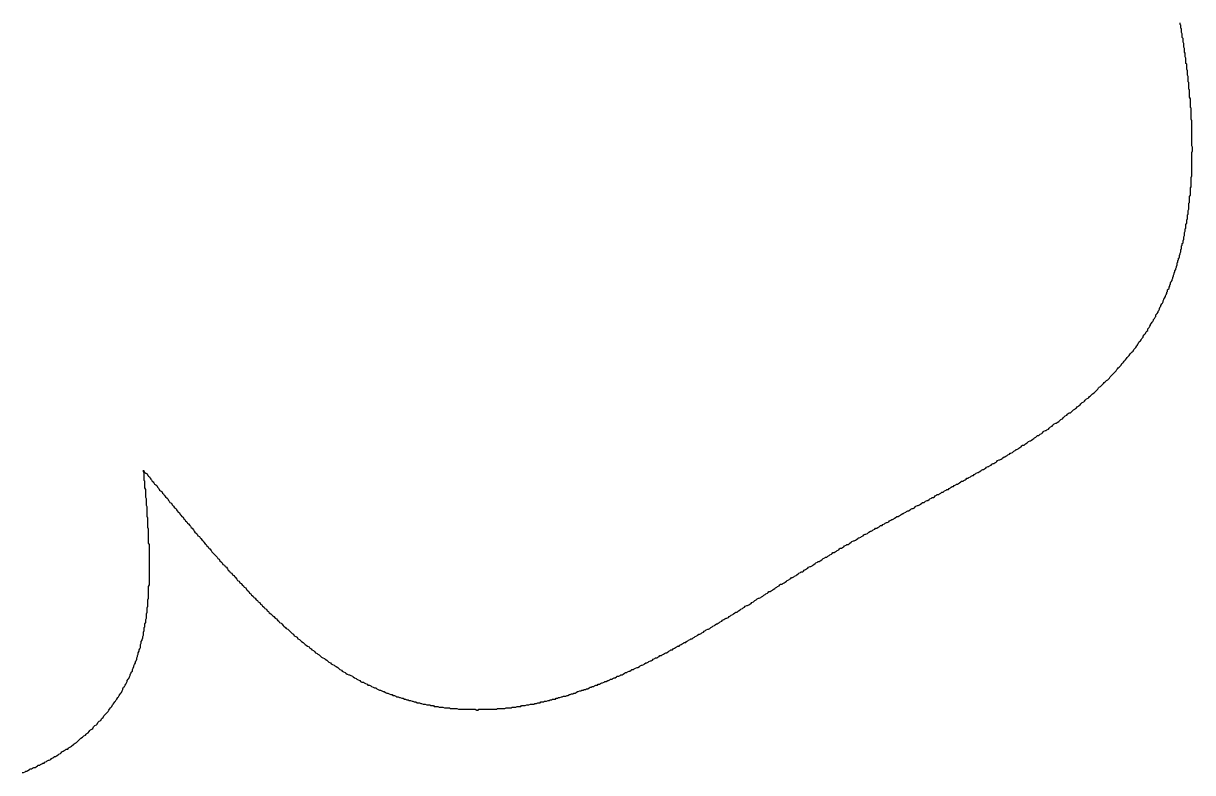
# Model space of a CAD drawing. Header units: millimetres. Extents: x 111 to 2999, y 81 to 1941.
# Drawn here: x 1047.89 to 1063.78, y 396.26 to 406.45 of the extents above; entities that cross this region are included whole.
import ezdxf

# ---------------------------------------------------------------- set-up
doc = ezdxf.new("R2010")
doc.units = ezdxf.units.MM

msp = doc.modelspace()

# ---------------------------------------------------------------- linework, layer by layer
msp.add_polyline3d([(1047.87, 396.263, 0), (1047.89, 396.263, 0), (1047.91, 396.273, 0), (1047.92, 396.283, 0), (1047.94, 396.283, 0), (1047.95, 396.293, 0), (1047.97, 396.303, 0), (1047.98, 396.313, 0), (1048, 396.313, 0), (1048.01, 396.323, 0), (1048.03, 396.333, 0), (1048.05, 396.333, 0), (1048.06, 396.343, 0), (1048.08, 396.353, 0), (1048.09, 396.363, 0), (1048.11, 396.363, 0), (1048.12, 396.373, 0), (1048.14, 396.383, 0), (1048.15, 396.393, 0), (1048.17, 396.393, 0), (1048.18, 396.403, 0), (1048.2, 396.413, 0), (1048.21, 396.423, 0), (1048.23, 396.433, 0), (1048.24, 396.433, 0), (1048.26, 396.443, 0), (1048.27, 396.453, 0), (1048.29, 396.463, 0), (1048.3, 396.473, 0), (1048.31, 396.483, 0), (1048.33, 396.483, 0), (1048.34, 396.493, 0), (1048.36, 396.503, 0), (1048.37, 396.513, 0), (1048.39, 396.523, 0), (1048.4, 396.533, 0), (1048.41, 396.543, 0), (1048.43, 396.553, 0), (1048.44, 396.563, 0), (1048.46, 396.573, 0), (1048.47, 396.583, 0), (1048.49, 396.583, 0), (1048.5, 396.593, 0), (1048.51, 396.603, 0), (1048.53, 396.613, 0), (1048.54, 396.623, 0), (1048.55, 396.633, 0), (1048.57, 396.643, 0), (1048.58, 396.653, 0), (1048.59, 396.663, 0), (1048.61, 396.673, 0), (1048.62, 396.683, 0), (1048.64, 396.703, 0), (1048.65, 396.713, 0), (1048.66, 396.723, 0), (1048.67, 396.733, 0), (1048.69, 396.743, 0), (1048.7, 396.753, 0), (1048.71, 396.763, 0), (1048.73, 396.773, 0), (1048.74, 396.783, 0), (1048.75, 396.793, 0), (1048.77, 396.803, 0), (1048.78, 396.823, 0), (1048.79, 396.833, 0), (1048.8, 396.843, 0), (1048.82, 396.853, 0), (1048.83, 396.863, 0), (1048.84, 396.883, 0), (1048.85, 396.893, 0), (1048.86, 396.903, 0), (1048.88, 396.913, 0), (1048.89, 396.923, 0), (1048.9, 396.943, 0), (1048.91, 396.953, 0), (1048.92, 396.963, 0), (1048.94, 396.973, 0), (1048.95, 396.993, 0), (1048.96, 397.003, 0), (1048.97, 397.013, 0), (1048.98, 397.033, 0), (1048.99, 397.043, 0), (1049, 397.053, 0), (1049.02, 397.073, 0), (1049.03, 397.083, 0), (1049.04, 397.093, 0), (1049.05, 397.113, 0), (1049.06, 397.123, 0), (1049.07, 397.143, 0), (1049.08, 397.153, 0), (1049.09, 397.163, 0), (1049.1, 397.183, 0), (1049.11, 397.193, 0), (1049.12, 397.213, 0), (1049.13, 397.223, 0), (1049.14, 397.233, 0), (1049.15, 397.253, 0), (1049.16, 397.263, 0), (1049.17, 397.283, 0), (1049.18, 397.293, 0), (1049.19, 397.313, 0), (1049.2, 397.323, 0), (1049.21, 397.343, 0), (1049.22, 397.353, 0), (1049.23, 397.373, 0), (1049.24, 397.393, 0), (1049.24, 397.403, 0), (1049.25, 397.423, 0), (1049.26, 397.433, 0), (1049.27, 397.453, 0), (1049.28, 397.463, 0), (1049.29, 397.483, 0), (1049.3, 397.503, 0), (1049.3, 397.513, 0), (1049.31, 397.533, 0), (1049.32, 397.543, 0), (1049.33, 397.563, 0), (1049.34, 397.583, 0), (1049.34, 397.593, 0), (1049.35, 397.613, 0), (1049.36, 397.633, 0), (1049.37, 397.643, 0), (1049.37, 397.663, 0), (1049.38, 397.683, 0), (1049.39, 397.703, 0), (1049.39, 397.713, 0), (1049.4, 397.733, 0), (1049.41, 397.753, 0), (1049.41, 397.773, 0), (1049.42, 397.783, 0), (1049.43, 397.803, 0), (1049.43, 397.823, 0), (1049.44, 397.843, 0), (1049.44, 397.853, 0), (1049.45, 397.873, 0), (1049.45, 397.893, 0), (1049.46, 397.913, 0), (1049.46, 397.933, 0), (1049.47, 397.943, 0), (1049.48, 397.963, 0), (1049.48, 397.983, 0), (1049.48, 398.003, 0), (1049.49, 398.023, 0), (1049.49, 398.043, 0), (1049.5, 398.063, 0), (1049.5, 398.073, 0), (1049.51, 398.093, 0), (1049.51, 398.113, 0), (1049.52, 398.133, 0), (1049.52, 398.153, 0), (1049.52, 398.173, 0), (1049.53, 398.193, 0), (1049.53, 398.213, 0), (1049.53, 398.233, 0), (1049.54, 398.243, 0), (1049.54, 398.263, 0), (1049.54, 398.283, 0), (1049.55, 398.303, 0), (1049.55, 398.323, 0), (1049.55, 398.343, 0), (1049.56, 398.363, 0), (1049.56, 398.383, 0), (1049.56, 398.403, 0), (1049.56, 398.423, 0), (1049.57, 398.443, 0), (1049.57, 398.463, 0), (1049.57, 398.483, 0), (1049.57, 398.503, 0), (1049.58, 398.523, 0), (1049.58, 398.533, 0), (1049.58, 398.553, 0), (1049.58, 398.573, 0), (1049.58, 398.593, 0), (1049.58, 398.613, 0), (1049.59, 398.633, 0), (1049.59, 398.653, 0), (1049.59, 398.673, 0), (1049.59, 398.693, 0), (1049.59, 398.713, 0), (1049.59, 398.733, 0), (1049.59, 398.753, 0), (1049.59, 398.773, 0), (1049.59, 398.793, 0), (1049.6, 398.813, 0), (1049.6, 398.833, 0), (1049.6, 398.853, 0), (1049.6, 398.873, 0), (1049.6, 398.893, 0), (1049.6, 398.913, 0), (1049.6, 398.933, 0), (1049.6, 398.953, 0), (1049.6, 398.973, 0), (1049.6, 398.993, 0), (1049.6, 399.013, 0), (1049.6, 399.023, 0), (1049.6, 399.043, 0), (1049.6, 399.063, 0), (1049.6, 399.083, 0), (1049.6, 399.103, 0), (1049.6, 399.123, 0), (1049.6, 399.143, 0), (1049.6, 399.163, 0), (1049.6, 399.183, 0), (1049.6, 399.203, 0), (1049.6, 399.223, 0), (1049.6, 399.243, 0), (1049.6, 399.263, 0), (1049.6, 399.283, 0), (1049.6, 399.303, 0), (1049.6, 399.323, 0), (1049.6, 399.343, 0), (1049.6, 399.363, 0), (1049.59, 399.383, 0), (1049.59, 399.403, 0), (1049.59, 399.423, 0), (1049.59, 399.443, 0), (1049.59, 399.463, 0), (1049.59, 399.473, 0), (1049.59, 399.493, 0), (1049.59, 399.513, 0), (1049.59, 399.533, 0), (1049.59, 399.553, 0), (1049.59, 399.573, 0), (1049.58, 399.593, 0), (1049.58, 399.613, 0), (1049.58, 399.633, 0), (1049.58, 399.653, 0), (1049.58, 399.673, 0), (1049.58, 399.693, 0), (1049.58, 399.703, 0), (1049.58, 399.723, 0), (1049.57, 399.743, 0), (1049.57, 399.763, 0), (1049.57, 399.783, 0), (1049.57, 399.803, 0), (1049.57, 399.823, 0), (1049.57, 399.843, 0), (1049.57, 399.863, 0), (1049.57, 399.873, 0), (1049.56, 399.893, 0), (1049.56, 399.913, 0), (1049.56, 399.933, 0), (1049.56, 399.953, 0), (1049.56, 399.973, 0), (1049.56, 399.983, 0), (1049.55, 400.003, 0), (1049.55, 400.023, 0), (1049.55, 400.043, 0), (1049.55, 400.063, 0), (1049.55, 400.073, 0), (1049.55, 400.093, 0), (1049.55, 400.113, 0), (1049.54, 400.133, 0), (1049.54, 400.153, 0), (1049.54, 400.163, 0), (1049.54, 400.183, 0), (1049.54, 400.203, 0), (1049.54, 400.223, 0), (1049.53, 400.233, 0), (1049.53, 400.253, 0), (1049.53, 400.273, 0), (1049.53, 400.283, 0), (1049.53, 400.303, 0), (1049.53, 400.323, 0), (1049.53, 400.333, 0), (1049.52, 400.353, 0), (1049.52, 400.373, 0), (1049.53, 400.353, 0), (1049.54, 400.343, 0), (1049.55, 400.333, 0), (1049.57, 400.323, 0), (1049.58, 400.303, 0), (1049.59, 400.293, 0), (1049.6, 400.283, 0), (1049.61, 400.263, 0), (1049.62, 400.253, 0), (1049.63, 400.243, 0), (1049.64, 400.223, 0), (1049.65, 400.213, 0), (1049.66, 400.203, 0), (1049.67, 400.183, 0), (1049.69, 400.173, 0), (1049.7, 400.163, 0), (1049.71, 400.143, 0), (1049.72, 400.133, 0), (1049.73, 400.123, 0), (1049.74, 400.103, 0), (1049.75, 400.093, 0), (1049.77, 400.083, 0), (1049.78, 400.063, 0), (1049.79, 400.053, 0), (1049.8, 400.033, 0), (1049.81, 400.023, 0), (1049.82, 400.013, 0), (1049.84, 399.993, 0), (1049.85, 399.983, 0), (1049.86, 399.963, 0), (1049.87, 399.953, 0), (1049.88, 399.933, 0), (1049.9, 399.923, 0), (1049.91, 399.903, 0), (1049.92, 399.893, 0), (1049.93, 399.883, 0), (1049.94, 399.863, 0), (1049.96, 399.853, 0), (1049.97, 399.833, 0), (1049.98, 399.823, 0), (1049.99, 399.803, 0), (1050.01, 399.793, 0), (1050.02, 399.773, 0), (1050.03, 399.763, 0), (1050.04, 399.743, 0), (1050.06, 399.733, 0), (1050.07, 399.713, 0), (1050.08, 399.703, 0), (1050.09, 399.683, 0), (1050.11, 399.673, 0), (1050.12, 399.653, 0), (1050.13, 399.643, 0), (1050.15, 399.623, 0), (1050.16, 399.613, 0), (1050.17, 399.593, 0), (1050.18, 399.583, 0), (1050.2, 399.563, 0), (1050.21, 399.543, 0), (1050.22, 399.533, 0), (1050.24, 399.513, 0), (1050.25, 399.503, 0), (1050.26, 399.483, 0), (1050.28, 399.473, 0), (1050.29, 399.453, 0), (1050.3, 399.443, 0), (1050.32, 399.423, 0), (1050.33, 399.413, 0), (1050.34, 399.393, 0), (1050.36, 399.373, 0), (1050.37, 399.363, 0), (1050.38, 399.343, 0), (1050.4, 399.333, 0), (1050.41, 399.313, 0), (1050.42, 399.303, 0), (1050.44, 399.283, 0), (1050.45, 399.263, 0), (1050.46, 399.253, 0), (1050.48, 399.233, 0), (1050.49, 399.223, 0), (1050.51, 399.203, 0), (1050.52, 399.193, 0), (1050.53, 399.173, 0), (1050.55, 399.163, 0), (1050.56, 399.143, 0), (1050.58, 399.123, 0), (1050.59, 399.113, 0), (1050.6, 399.093, 0), (1050.62, 399.083, 0), (1050.63, 399.063, 0), (1050.65, 399.053, 0), (1050.66, 399.033, 0), (1050.67, 399.013, 0), (1050.69, 399.003, 0), (1050.7, 398.983, 0), (1050.72, 398.973, 0), (1050.73, 398.953, 0), (1050.75, 398.943, 0), (1050.76, 398.923, 0), (1050.77, 398.913, 0), (1050.79, 398.893, 0), (1050.8, 398.873, 0), (1050.82, 398.863, 0), (1050.83, 398.843, 0), (1050.85, 398.833, 0), (1050.86, 398.813, 0), (1050.88, 398.803, 0), (1050.89, 398.783, 0), (1050.91, 398.773, 0), (1050.92, 398.753, 0), (1050.93, 398.743, 0), (1050.95, 398.723, 0), (1050.96, 398.703, 0), (1050.98, 398.693, 0), (1050.99, 398.673, 0), (1051.01, 398.663, 0), (1051.02, 398.643, 0), (1051.04, 398.633, 0), (1051.05, 398.613, 0), (1051.07, 398.603, 0), (1051.08, 398.583, 0), (1051.1, 398.573, 0), (1051.11, 398.553, 0), (1051.13, 398.543, 0), (1051.14, 398.523, 0), (1051.16, 398.513, 0), (1051.17, 398.493, 0), (1051.19, 398.483, 0), (1051.2, 398.463, 0), (1051.22, 398.453, 0), (1051.23, 398.433, 0), (1051.25, 398.423, 0), (1051.26, 398.413, 0), (1051.28, 398.393, 0), (1051.29, 398.383, 0), (1051.31, 398.363, 0), (1051.33, 398.353, 0), (1051.34, 398.333, 0), (1051.36, 398.323, 0), (1051.37, 398.303, 0), (1051.39, 398.293, 0), (1051.4, 398.283, 0), (1051.42, 398.263, 0), (1051.43, 398.253, 0), (1051.45, 398.233, 0), (1051.46, 398.223, 0), (1051.48, 398.213, 0), (1051.5, 398.193, 0), (1051.51, 398.183, 0), (1051.53, 398.163, 0), (1051.54, 398.153, 0), (1051.56, 398.143, 0), (1051.57, 398.123, 0), (1051.59, 398.113, 0), (1051.61, 398.103, 0), (1051.62, 398.083, 0), (1051.64, 398.073, 0), (1051.65, 398.063, 0), (1051.67, 398.043, 0), (1051.69, 398.033, 0), (1051.7, 398.023, 0), (1051.72, 398.003, 0), (1051.73, 397.993, 0), (1051.75, 397.983, 0), (1051.77, 397.973, 0), (1051.78, 397.953, 0), (1051.8, 397.943, 0), (1051.81, 397.933, 0), (1051.83, 397.923, 0), (1051.85, 397.903, 0), (1051.86, 397.893, 0), (1051.88, 397.883, 0), (1051.89, 397.873, 0), (1051.91, 397.863, 0), (1051.93, 397.843, 0), (1051.94, 397.833, 0), (1051.96, 397.823, 0), (1051.98, 397.813, 0), (1051.99, 397.803, 0), (1052.01, 397.793, 0), (1052.03, 397.773, 0), (1052.04, 397.763, 0), (1052.06, 397.753, 0), (1052.07, 397.743, 0), (1052.09, 397.733, 0), (1052.11, 397.723, 0), (1052.12, 397.713, 0), (1052.14, 397.703, 0), (1052.16, 397.693, 0), (1052.17, 397.683, 0), (1052.19, 397.663, 0), (1052.21, 397.653, 0), (1052.22, 397.643, 0), (1052.24, 397.633, 0), (1052.26, 397.623, 0), (1052.27, 397.613, 0), (1052.29, 397.603, 0), (1052.31, 397.593, 0), (1052.32, 397.593, 0), (1052.34, 397.583, 0), (1052.36, 397.573, 0), (1052.37, 397.563, 0), (1052.39, 397.553, 0), (1052.41, 397.543, 0), (1052.42, 397.533, 0), (1052.44, 397.523, 0), (1052.46, 397.513, 0), (1052.47, 397.503, 0), (1052.49, 397.493, 0), (1052.51, 397.493, 0), (1052.52, 397.483, 0), (1052.54, 397.473, 0), (1052.56, 397.463, 0), (1052.57, 397.453, 0), (1052.59, 397.453, 0), (1052.61, 397.443, 0), (1052.62, 397.433, 0), (1052.64, 397.423, 0), (1052.66, 397.413, 0), (1052.68, 397.413, 0), (1052.69, 397.403, 0), (1052.71, 397.393, 0), (1052.73, 397.383, 0), (1052.74, 397.383, 0), (1052.76, 397.373, 0), (1052.78, 397.363, 0), (1052.79, 397.363, 0), (1052.81, 397.353, 0), (1052.83, 397.343, 0), (1052.84, 397.343, 0), (1052.86, 397.333, 0), (1052.88, 397.323, 0), (1052.9, 397.323, 0), (1052.91, 397.313, 0), (1052.93, 397.313, 0), (1052.95, 397.303, 0), (1052.96, 397.293, 0), (1052.98, 397.293, 0), (1053, 397.283, 0), (1053.01, 397.283, 0), (1053.03, 397.273, 0), (1053.05, 397.273, 0), (1053.07, 397.263, 0), (1053.08, 397.263, 0), (1053.1, 397.253, 0), (1053.12, 397.253, 0), (1053.13, 397.243, 0), (1053.15, 397.243, 0), (1053.17, 397.233, 0), (1053.18, 397.233, 0), (1053.2, 397.223, 0), (1053.22, 397.223, 0), (1053.24, 397.213, 0), (1053.25, 397.213, 0), (1053.27, 397.213, 0), (1053.29, 397.203, 0), (1053.3, 397.203, 0), (1053.32, 397.193, 0), (1053.34, 397.193, 0), (1053.35, 397.193, 0), (1053.37, 397.183, 0), (1053.39, 397.183, 0), (1053.41, 397.183, 0), (1053.42, 397.173, 0), (1053.44, 397.173, 0), (1053.46, 397.173, 0), (1053.47, 397.163, 0), (1053.49, 397.163, 0), (1053.51, 397.163, 0), (1053.52, 397.163, 0), (1053.54, 397.153, 0), (1053.56, 397.153, 0), (1053.58, 397.153, 0), (1053.59, 397.153, 0), (1053.61, 397.143, 0), (1053.63, 397.143, 0), (1053.64, 397.143, 0), (1053.66, 397.143, 0), (1053.68, 397.143, 0), (1053.69, 397.133, 0), (1053.71, 397.133, 0), (1053.73, 397.133, 0), (1053.75, 397.133, 0), (1053.76, 397.133, 0), (1053.78, 397.133, 0), (1053.8, 397.123, 0), (1053.81, 397.123, 0), (1053.83, 397.123, 0), (1053.85, 397.123, 0), (1053.86, 397.123, 0), (1053.88, 397.123, 0), (1053.9, 397.123, 0), (1053.91, 397.123, 0), (1053.93, 397.123, 0), (1053.95, 397.123, 0), (1053.96, 397.123, 0), (1053.98, 397.123, 0), (1054, 397.123, 0), (1054.02, 397.123, 0), (1054.03, 397.123, 0), (1054.05, 397.113, 0), (1054.07, 397.113, 0), (1054.08, 397.123, 0), (1054.1, 397.123, 0), (1054.12, 397.123, 0), (1054.13, 397.123, 0), (1054.15, 397.123, 0), (1054.17, 397.123, 0), (1054.18, 397.123, 0), (1054.2, 397.123, 0), (1054.22, 397.123, 0), (1054.23, 397.123, 0), (1054.25, 397.123, 0), (1054.27, 397.123, 0), (1054.28, 397.123, 0), (1054.3, 397.123, 0), (1054.32, 397.123, 0), (1054.33, 397.133, 0), (1054.35, 397.133, 0), (1054.37, 397.133, 0), (1054.38, 397.133, 0), (1054.4, 397.133, 0), (1054.42, 397.133, 0), (1054.43, 397.133, 0), (1054.45, 397.143, 0), (1054.47, 397.143, 0), (1054.48, 397.143, 0), (1054.5, 397.143, 0), (1054.52, 397.143, 0), (1054.53, 397.153, 0), (1054.55, 397.153, 0), (1054.57, 397.153, 0), (1054.58, 397.153, 0), (1054.6, 397.163, 0), (1054.61, 397.163, 0), (1054.63, 397.163, 0), (1054.65, 397.163, 0), (1054.66, 397.173, 0), (1054.68, 397.173, 0), (1054.7, 397.173, 0), (1054.71, 397.173, 0), (1054.73, 397.183, 0), (1054.75, 397.183, 0), (1054.76, 397.183, 0), (1054.78, 397.193, 0), (1054.79, 397.193, 0), (1054.81, 397.193, 0), (1054.83, 397.193, 0), (1054.84, 397.203, 0), (1054.86, 397.203, 0), (1054.88, 397.213, 0), (1054.89, 397.213, 0), (1054.91, 397.213, 0), (1054.92, 397.223, 0), (1054.94, 397.223, 0), (1054.96, 397.223, 0), (1054.97, 397.233, 0), (1054.99, 397.233, 0), (1055, 397.233, 0), (1055.02, 397.243, 0), (1055.04, 397.243, 0), (1055.05, 397.253, 0), (1055.07, 397.253, 0), (1055.08, 397.263, 0), (1055.1, 397.263, 0), (1055.12, 397.263, 0), (1055.13, 397.273, 0), (1055.15, 397.273, 0), (1055.16, 397.283, 0), (1055.18, 397.283, 0), (1055.2, 397.293, 0), (1055.21, 397.293, 0), (1055.23, 397.303, 0), (1055.24, 397.303, 0), (1055.26, 397.303, 0), (1055.28, 397.313, 0), (1055.29, 397.313, 0), (1055.31, 397.323, 0), (1055.32, 397.323, 0), (1055.34, 397.333, 0), (1055.36, 397.333, 0), (1055.37, 397.343, 0), (1055.39, 397.343, 0), (1055.4, 397.353, 0), (1055.42, 397.363, 0), (1055.43, 397.363, 0), (1055.45, 397.373, 0), (1055.47, 397.373, 0), (1055.48, 397.383, 0), (1055.5, 397.383, 0), (1055.51, 397.393, 0), (1055.53, 397.393, 0), (1055.54, 397.403, 0), (1055.56, 397.403, 0), (1055.58, 397.413, 0), (1055.59, 397.423, 0), (1055.61, 397.423, 0), (1055.62, 397.433, 0), (1055.64, 397.433, 0), (1055.65, 397.443, 0), (1055.67, 397.453, 0), (1055.69, 397.453, 0), (1055.7, 397.463, 0), (1055.72, 397.463, 0), (1055.73, 397.473, 0), (1055.75, 397.483, 0), (1055.76, 397.483, 0), (1055.78, 397.493, 0), (1055.79, 397.503, 0), (1055.81, 397.503, 0), (1055.83, 397.513, 0), (1055.84, 397.513, 0), (1055.86, 397.523, 0), (1055.87, 397.533, 0), (1055.89, 397.533, 0), (1055.9, 397.543, 0), (1055.92, 397.553, 0), (1055.93, 397.553, 0), (1055.95, 397.563, 0), (1055.96, 397.573, 0), (1055.98, 397.573, 0), (1056, 397.583, 0), (1056.01, 397.593, 0), (1056.03, 397.593, 0), (1056.04, 397.603, 0), (1056.06, 397.613, 0), (1056.07, 397.623, 0), (1056.09, 397.623, 0), (1056.1, 397.633, 0), (1056.12, 397.643, 0), (1056.13, 397.643, 0), (1056.15, 397.653, 0), (1056.16, 397.663, 0), (1056.18, 397.663, 0), (1056.19, 397.673, 0), (1056.21, 397.683, 0), (1056.23, 397.693, 0), (1056.24, 397.693, 0), (1056.26, 397.703, 0), (1056.27, 397.713, 0), (1056.29, 397.723, 0), (1056.3, 397.723, 0), (1056.32, 397.733, 0), (1056.33, 397.743, 0), (1056.35, 397.753, 0), (1056.36, 397.753, 0), (1056.38, 397.763, 0), (1056.39, 397.773, 0), (1056.41, 397.783, 0), (1056.42, 397.783, 0), (1056.44, 397.793, 0), (1056.45, 397.803, 0), (1056.47, 397.813, 0), (1056.48, 397.823, 0), (1056.5, 397.823, 0), (1056.51, 397.833, 0), (1056.53, 397.843, 0), (1056.54, 397.853, 0), (1056.56, 397.853, 0), (1056.57, 397.863, 0), (1056.59, 397.873, 0), (1056.6, 397.883, 0), (1056.62, 397.893, 0), (1056.63, 397.893, 0), (1056.65, 397.903, 0), (1056.66, 397.913, 0), (1056.68, 397.923, 0), (1056.69, 397.933, 0), (1056.71, 397.933, 0), (1056.72, 397.943, 0), (1056.74, 397.953, 0), (1056.75, 397.963, 0), (1056.77, 397.973, 0), (1056.78, 397.983, 0), (1056.8, 397.983, 0), (1056.81, 397.993, 0), (1056.83, 398.003, 0), (1056.84, 398.013, 0), (1056.86, 398.023, 0), (1056.87, 398.033, 0), (1056.89, 398.033, 0), (1056.9, 398.043, 0), (1056.92, 398.053, 0), (1056.93, 398.063, 0), (1056.95, 398.073, 0), (1056.96, 398.083, 0), (1056.98, 398.083, 0), (1056.99, 398.093, 0), (1057.01, 398.103, 0), (1057.02, 398.113, 0), (1057.04, 398.123, 0), (1057.05, 398.133, 0), (1057.07, 398.143, 0), (1057.08, 398.143, 0), (1057.1, 398.153, 0), (1057.11, 398.163, 0), (1057.13, 398.173, 0), (1057.14, 398.183, 0), (1057.16, 398.193, 0), (1057.17, 398.203, 0), (1057.19, 398.213, 0), (1057.2, 398.213, 0), (1057.22, 398.223, 0), (1057.23, 398.233, 0), (1057.25, 398.243, 0), (1057.26, 398.253, 0), (1057.28, 398.263, 0), (1057.29, 398.273, 0), (1057.31, 398.283, 0), (1057.32, 398.283, 0), (1057.33, 398.293, 0), (1057.35, 398.303, 0), (1057.36, 398.313, 0), (1057.38, 398.323, 0), (1057.39, 398.333, 0), (1057.41, 398.343, 0), (1057.42, 398.353, 0), (1057.44, 398.363, 0), (1057.45, 398.363, 0), (1057.47, 398.373, 0), (1057.48, 398.383, 0), (1057.5, 398.393, 0), (1057.51, 398.403, 0), (1057.53, 398.413, 0), (1057.54, 398.423, 0), (1057.56, 398.433, 0), (1057.57, 398.443, 0), (1057.59, 398.443, 0), (1057.6, 398.453, 0), (1057.61, 398.463, 0), (1057.63, 398.473, 0), (1057.64, 398.483, 0), (1057.66, 398.493, 0), (1057.67, 398.503, 0), (1057.69, 398.513, 0), (1057.7, 398.523, 0), (1057.72, 398.533, 0), (1057.73, 398.533, 0), (1057.75, 398.543, 0), (1057.76, 398.553, 0), (1057.78, 398.563, 0), (1057.79, 398.573, 0), (1057.81, 398.583, 0), (1057.82, 398.593, 0), (1057.83, 398.603, 0), (1057.85, 398.613, 0), (1057.86, 398.623, 0), (1057.88, 398.633, 0), (1057.89, 398.633, 0), (1057.91, 398.643, 0), (1057.92, 398.653, 0), (1057.94, 398.663, 0), (1057.95, 398.673, 0), (1057.97, 398.683, 0), (1057.98, 398.693, 0), (1058, 398.703, 0), (1058.01, 398.713, 0), (1058.02, 398.723, 0), (1058.04, 398.723, 0), (1058.05, 398.733, 0), (1058.07, 398.743, 0), (1058.08, 398.753, 0), (1058.1, 398.763, 0), (1058.11, 398.773, 0), (1058.13, 398.783, 0), (1058.14, 398.793, 0), (1058.16, 398.803, 0), (1058.17, 398.813, 0), (1058.18, 398.823, 0), (1058.2, 398.823, 0), (1058.21, 398.833, 0), (1058.23, 398.843, 0), (1058.24, 398.853, 0), (1058.26, 398.863, 0), (1058.27, 398.873, 0), (1058.29, 398.883, 0), (1058.3, 398.893, 0), (1058.32, 398.903, 0), (1058.33, 398.913, 0), (1058.34, 398.913, 0), (1058.36, 398.923, 0), (1058.37, 398.933, 0), (1058.39, 398.943, 0), (1058.4, 398.953, 0), (1058.42, 398.963, 0), (1058.43, 398.973, 0), (1058.45, 398.983, 0), (1058.46, 398.993, 0), (1058.48, 398.993, 0), (1058.49, 399.003, 0), (1058.5, 399.013, 0), (1058.52, 399.023, 0), (1058.53, 399.033, 0), (1058.55, 399.043, 0), (1058.56, 399.053, 0), (1058.58, 399.063, 0), (1058.59, 399.063, 0), (1058.61, 399.073, 0), (1058.62, 399.083, 0), (1058.63, 399.093, 0), (1058.65, 399.103, 0), (1058.66, 399.113, 0), (1058.68, 399.123, 0), (1058.69, 399.133, 0), (1058.71, 399.133, 0), (1058.72, 399.143, 0), (1058.74, 399.153, 0), (1058.75, 399.163, 0), (1058.76, 399.173, 0), (1058.78, 399.183, 0), (1058.79, 399.193, 0), (1058.81, 399.193, 0), (1058.82, 399.203, 0), (1058.84, 399.213, 0), (1058.85, 399.223, 0), (1058.87, 399.233, 0), (1058.88, 399.243, 0), (1058.89, 399.253, 0), (1058.91, 399.253, 0), (1058.92, 399.263, 0), (1058.94, 399.273, 0), (1058.95, 399.283, 0), (1058.97, 399.293, 0), (1058.98, 399.303, 0), (1058.99, 399.313, 0), (1059.01, 399.313, 0), (1059.02, 399.323, 0), (1059.04, 399.333, 0), (1059.05, 399.343, 0), (1059.07, 399.353, 0), (1059.08, 399.363, 0), (1059.1, 399.363, 0), (1059.11, 399.373, 0), (1059.12, 399.383, 0), (1059.14, 399.393, 0), (1059.15, 399.403, 0), (1059.17, 399.413, 0), (1059.18, 399.413, 0), (1059.2, 399.423, 0), (1059.21, 399.433, 0), (1059.23, 399.443, 0), (1059.24, 399.453, 0), (1059.25, 399.453, 0), (1059.27, 399.463, 0), (1059.28, 399.473, 0), (1059.3, 399.483, 0), (1059.31, 399.493, 0), (1059.33, 399.503, 0), (1059.34, 399.503, 0), (1059.36, 399.513, 0), (1059.37, 399.523, 0), (1059.38, 399.533, 0), (1059.4, 399.543, 0), (1059.41, 399.543, 0), (1059.43, 399.553, 0), (1059.44, 399.563, 0), (1059.46, 399.573, 0), (1059.47, 399.583, 0), (1059.49, 399.583, 0), (1059.5, 399.593, 0), (1059.52, 399.603, 0), (1059.53, 399.613, 0), (1059.54, 399.623, 0), (1059.56, 399.623, 0), (1059.57, 399.633, 0), (1059.59, 399.643, 0), (1059.6, 399.653, 0), (1059.62, 399.663, 0), (1059.63, 399.663, 0), (1059.65, 399.673, 0), (1059.66, 399.683, 0), (1059.68, 399.693, 0), (1059.69, 399.703, 0), (1059.7, 399.703, 0), (1059.72, 399.713, 0), (1059.73, 399.723, 0), (1059.75, 399.733, 0), (1059.76, 399.743, 0), (1059.78, 399.743, 0), (1059.79, 399.753, 0), (1059.81, 399.763, 0), (1059.82, 399.773, 0), (1059.84, 399.783, 0), (1059.85, 399.783, 0), (1059.86, 399.793, 0), (1059.88, 399.803, 0), (1059.89, 399.813, 0), (1059.91, 399.823, 0), (1059.92, 399.823, 0), (1059.94, 399.833, 0), (1059.95, 399.843, 0), (1059.97, 399.853, 0), (1059.98, 399.853, 0), (1060, 399.863, 0), (1060.01, 399.873, 0), (1060.02, 399.883, 0), (1060.04, 399.893, 0), (1060.05, 399.893, 0), (1060.07, 399.903, 0), (1060.08, 399.913, 0), (1060.1, 399.923, 0), (1060.11, 399.933, 0), (1060.13, 399.933, 0), (1060.14, 399.943, 0), (1060.15, 399.953, 0), (1060.17, 399.963, 0), (1060.18, 399.963, 0), (1060.2, 399.973, 0), (1060.21, 399.983, 0), (1060.23, 399.993, 0), (1060.24, 400.003, 0), (1060.26, 400.003, 0), (1060.27, 400.013, 0), (1060.28, 400.023, 0), (1060.3, 400.033, 0), (1060.31, 400.043, 0), (1060.33, 400.043, 0), (1060.34, 400.053, 0), (1060.36, 400.063, 0), (1060.37, 400.073, 0), (1060.39, 400.073, 0), (1060.4, 400.083, 0), (1060.41, 400.093, 0), (1060.43, 400.103, 0), (1060.44, 400.113, 0), (1060.46, 400.113, 0), (1060.47, 400.123, 0), (1060.49, 400.133, 0), (1060.5, 400.143, 0), (1060.51, 400.153, 0), (1060.53, 400.153, 0), (1060.54, 400.163, 0), (1060.56, 400.173, 0), (1060.57, 400.183, 0), (1060.59, 400.183, 0), (1060.6, 400.193, 0), (1060.61, 400.203, 0), (1060.63, 400.213, 0), (1060.64, 400.223, 0), (1060.66, 400.223, 0), (1060.67, 400.233, 0), (1060.69, 400.243, 0), (1060.7, 400.253, 0), (1060.71, 400.263, 0), (1060.73, 400.263, 0), (1060.74, 400.273, 0), (1060.76, 400.283, 0), (1060.77, 400.293, 0), (1060.79, 400.303, 0), (1060.8, 400.303, 0), (1060.81, 400.313, 0), (1060.83, 400.323, 0), (1060.84, 400.333, 0), (1060.86, 400.343, 0), (1060.87, 400.343, 0), (1060.88, 400.353, 0), (1060.9, 400.363, 0), (1060.91, 400.373, 0), (1060.93, 400.383, 0), (1060.94, 400.383, 0), (1060.95, 400.393, 0), (1060.97, 400.403, 0), (1060.98, 400.413, 0), (1061, 400.423, 0), (1061.01, 400.423, 0), (1061.02, 400.433, 0), (1061.04, 400.443, 0), (1061.05, 400.453, 0), (1061.07, 400.463, 0), (1061.08, 400.463, 0), (1061.09, 400.473, 0), (1061.11, 400.483, 0), (1061.12, 400.493, 0), (1061.13, 400.503, 0), (1061.15, 400.513, 0), (1061.16, 400.513, 0), (1061.18, 400.523, 0), (1061.19, 400.533, 0), (1061.2, 400.543, 0), (1061.22, 400.553, 0), (1061.23, 400.553, 0), (1061.24, 400.563, 0), (1061.26, 400.573, 0), (1061.27, 400.583, 0), (1061.29, 400.593, 0), (1061.3, 400.603, 0), (1061.31, 400.603, 0), (1061.33, 400.613, 0), (1061.34, 400.623, 0), (1061.35, 400.633, 0), (1061.37, 400.643, 0), (1061.38, 400.653, 0), (1061.39, 400.653, 0), (1061.41, 400.663, 0), (1061.42, 400.673, 0), (1061.43, 400.683, 0), (1061.45, 400.693, 0), (1061.46, 400.703, 0), (1061.47, 400.713, 0), (1061.49, 400.713, 0), (1061.5, 400.723, 0), (1061.51, 400.733, 0), (1061.53, 400.743, 0), (1061.54, 400.753, 0), (1061.55, 400.763, 0), (1061.57, 400.773, 0), (1061.58, 400.773, 0), (1061.59, 400.783, 0), (1061.61, 400.793, 0), (1061.62, 400.803, 0), (1061.63, 400.813, 0), (1061.65, 400.823, 0), (1061.66, 400.833, 0), (1061.67, 400.843, 0), (1061.69, 400.843, 0), (1061.7, 400.853, 0), (1061.71, 400.863, 0), (1061.73, 400.873, 0), (1061.74, 400.883, 0), (1061.75, 400.893, 0), (1061.76, 400.903, 0), (1061.78, 400.913, 0), (1061.79, 400.913, 0), (1061.8, 400.923, 0), (1061.82, 400.933, 0), (1061.83, 400.943, 0), (1061.84, 400.953, 0), (1061.85, 400.963, 0), (1061.87, 400.973, 0), (1061.88, 400.983, 0), (1061.89, 400.993, 0), (1061.9, 401.003, 0), (1061.92, 401.013, 0), (1061.93, 401.013, 0), (1061.94, 401.023, 0), (1061.96, 401.033, 0), (1061.97, 401.043, 0), (1061.98, 401.053, 0), (1061.99, 401.063, 0), (1062.01, 401.073, 0), (1062.02, 401.083, 0), (1062.03, 401.093, 0), (1062.04, 401.103, 0), (1062.05, 401.113, 0), (1062.07, 401.123, 0), (1062.08, 401.133, 0), (1062.09, 401.143, 0), (1062.1, 401.153, 0), (1062.12, 401.153, 0), (1062.13, 401.163, 0), (1062.14, 401.173, 0), (1062.15, 401.183, 0), (1062.16, 401.193, 0), (1062.18, 401.203, 0), (1062.19, 401.213, 0), (1062.2, 401.223, 0), (1062.21, 401.233, 0), (1062.23, 401.243, 0), (1062.24, 401.253, 0), (1062.25, 401.263, 0), (1062.26, 401.273, 0), (1062.27, 401.283, 0), (1062.28, 401.293, 0), (1062.3, 401.303, 0), (1062.31, 401.313, 0), (1062.32, 401.323, 0), (1062.33, 401.333, 0), (1062.34, 401.343, 0), (1062.36, 401.353, 0), (1062.37, 401.363, 0), (1062.38, 401.373, 0), (1062.39, 401.383, 0), (1062.4, 401.393, 0), (1062.41, 401.403, 0), (1062.42, 401.413, 0), (1062.44, 401.423, 0), (1062.45, 401.433, 0), (1062.46, 401.443, 0), (1062.47, 401.453, 0), (1062.48, 401.463, 0), (1062.49, 401.473, 0), (1062.5, 401.493, 0), (1062.51, 401.503, 0), (1062.53, 401.513, 0), (1062.54, 401.523, 0), (1062.55, 401.533, 0), (1062.56, 401.543, 0), (1062.57, 401.553, 0), (1062.58, 401.563, 0), (1062.59, 401.573, 0), (1062.6, 401.583, 0), (1062.61, 401.593, 0), (1062.63, 401.603, 0), (1062.64, 401.613, 0), (1062.65, 401.623, 0), (1062.66, 401.643, 0), (1062.67, 401.653, 0), (1062.68, 401.663, 0), (1062.69, 401.673, 0), (1062.7, 401.683, 0), (1062.71, 401.693, 0), (1062.72, 401.703, 0), (1062.73, 401.713, 0), (1062.74, 401.723, 0), (1062.75, 401.743, 0), (1062.76, 401.753, 0), (1062.77, 401.763, 0), (1062.78, 401.773, 0), (1062.79, 401.783, 0), (1062.8, 401.793, 0), (1062.81, 401.803, 0), (1062.82, 401.823, 0), (1062.83, 401.833, 0), (1062.84, 401.843, 0), (1062.85, 401.853, 0), (1062.86, 401.863, 0), (1062.87, 401.873, 0), (1062.88, 401.893, 0), (1062.89, 401.903, 0), (1062.9, 401.913, 0), (1062.91, 401.923, 0), (1062.92, 401.933, 0), (1062.93, 401.953, 0), (1062.94, 401.963, 0), (1062.95, 401.973, 0), (1062.96, 401.983, 0), (1062.97, 401.993, 0), (1062.98, 402.013, 0), (1062.99, 402.023, 0), (1063, 402.033, 0), (1063.01, 402.043, 0), (1063.02, 402.063, 0), (1063.03, 402.073, 0), (1063.03, 402.083, 0), (1063.04, 402.093, 0), (1063.05, 402.113, 0), (1063.06, 402.123, 0), (1063.07, 402.133, 0), (1063.08, 402.143, 0), (1063.09, 402.163, 0), (1063.1, 402.173, 0), (1063.11, 402.183, 0), (1063.11, 402.193, 0), (1063.12, 402.213, 0), (1063.13, 402.223, 0), (1063.14, 402.233, 0), (1063.15, 402.253, 0), (1063.16, 402.263, 0), (1063.17, 402.273, 0), (1063.17, 402.293, 0), (1063.18, 402.303, 0), (1063.19, 402.313, 0), (1063.2, 402.333, 0), (1063.21, 402.343, 0), (1063.21, 402.353, 0), (1063.22, 402.373, 0), (1063.23, 402.383, 0), (1063.24, 402.393, 0), (1063.25, 402.413, 0), (1063.25, 402.423, 0), (1063.26, 402.433, 0), (1063.27, 402.453, 0), (1063.28, 402.463, 0), (1063.28, 402.483, 0), (1063.29, 402.493, 0), (1063.3, 402.503, 0), (1063.31, 402.523, 0), (1063.31, 402.533, 0), (1063.32, 402.543, 0), (1063.33, 402.563, 0), (1063.33, 402.573, 0), (1063.34, 402.593, 0), (1063.35, 402.603, 0), (1063.35, 402.613, 0), (1063.36, 402.633, 0), (1063.37, 402.643, 0), (1063.38, 402.663, 0), (1063.38, 402.673, 0), (1063.39, 402.693, 0), (1063.39, 402.703, 0), (1063.4, 402.713, 0), (1063.41, 402.733, 0), (1063.41, 402.743, 0), (1063.42, 402.763, 0), (1063.43, 402.773, 0), (1063.43, 402.793, 0), (1063.44, 402.803, 0), (1063.44, 402.823, 0), (1063.45, 402.833, 0), (1063.46, 402.843, 0), (1063.46, 402.863, 0), (1063.47, 402.873, 0), (1063.47, 402.893, 0), (1063.48, 402.903, 0), (1063.48, 402.923, 0), (1063.49, 402.933, 0), (1063.5, 402.953, 0), (1063.5, 402.963, 0), (1063.51, 402.983, 0), (1063.51, 402.993, 0), (1063.52, 403.013, 0), (1063.52, 403.023, 0), (1063.53, 403.043, 0), (1063.53, 403.053, 0), (1063.54, 403.073, 0), (1063.54, 403.083, 0), (1063.55, 403.103, 0), (1063.55, 403.113, 0), (1063.56, 403.133, 0), (1063.56, 403.143, 0), (1063.57, 403.163, 0), (1063.57, 403.173, 0), (1063.57, 403.193, 0), (1063.58, 403.203, 0), (1063.58, 403.223, 0), (1063.59, 403.233, 0), (1063.59, 403.253, 0), (1063.6, 403.263, 0), (1063.6, 403.283, 0), (1063.6, 403.293, 0), (1063.61, 403.313, 0), (1063.61, 403.323, 0), (1063.62, 403.343, 0), (1063.62, 403.353, 0), (1063.62, 403.373, 0), (1063.63, 403.383, 0), (1063.63, 403.403, 0), (1063.63, 403.423, 0), (1063.64, 403.433, 0), (1063.64, 403.453, 0), (1063.65, 403.463, 0), (1063.65, 403.483, 0), (1063.65, 403.493, 0), (1063.66, 403.513, 0), (1063.66, 403.523, 0), (1063.66, 403.543, 0), (1063.67, 403.563, 0), (1063.67, 403.573, 0), (1063.67, 403.593, 0), (1063.67, 403.603, 0), (1063.68, 403.623, 0), (1063.68, 403.633, 0), (1063.68, 403.653, 0), (1063.69, 403.663, 0), (1063.69, 403.683, 0), (1063.69, 403.703, 0), (1063.69, 403.713, 0), (1063.7, 403.733, 0), (1063.7, 403.743, 0), (1063.7, 403.763, 0), (1063.7, 403.773, 0), (1063.71, 403.793, 0), (1063.71, 403.813, 0), (1063.71, 403.823, 0), (1063.71, 403.843, 0), (1063.72, 403.853, 0), (1063.72, 403.873, 0), (1063.72, 403.893, 0), (1063.72, 403.903, 0), (1063.73, 403.923, 0), (1063.73, 403.933, 0), (1063.73, 403.953, 0), (1063.73, 403.963, 0), (1063.73, 403.983, 0), (1063.73, 404.003, 0), (1063.74, 404.013, 0), (1063.74, 404.033, 0), (1063.74, 404.043, 0), (1063.74, 404.063, 0), (1063.74, 404.083, 0), (1063.74, 404.093, 0), (1063.75, 404.113, 0), (1063.75, 404.123, 0), (1063.75, 404.143, 0), (1063.75, 404.163, 0), (1063.75, 404.173, 0), (1063.75, 404.193, 0), (1063.75, 404.213, 0), (1063.76, 404.223, 0), (1063.76, 404.243, 0), (1063.76, 404.253, 0), (1063.76, 404.273, 0), (1063.76, 404.293, 0), (1063.76, 404.303, 0), (1063.76, 404.323, 0), (1063.76, 404.333, 0), (1063.76, 404.353, 0), (1063.77, 404.373, 0), (1063.77, 404.383, 0), (1063.77, 404.403, 0), (1063.77, 404.423, 0), (1063.77, 404.433, 0), (1063.77, 404.453, 0), (1063.77, 404.463, 0), (1063.77, 404.483, 0), (1063.77, 404.503, 0), (1063.77, 404.513, 0), (1063.77, 404.533, 0), (1063.77, 404.553, 0), (1063.77, 404.563, 0), (1063.77, 404.583, 0), (1063.77, 404.603, 0), (1063.77, 404.613, 0), (1063.77, 404.633, 0), (1063.77, 404.643, 0), (1063.77, 404.663, 0), (1063.77, 404.683, 0), (1063.77, 404.693, 0), (1063.78, 404.713, 0), (1063.78, 404.733, 0), (1063.78, 404.743, 0), (1063.78, 404.763, 0), (1063.77, 404.783, 0), (1063.77, 404.793, 0), (1063.77, 404.813, 0), (1063.77, 404.833, 0), (1063.77, 404.843, 0), (1063.77, 404.863, 0), (1063.77, 404.873, 0), (1063.77, 404.893, 0), (1063.77, 404.913, 0), (1063.77, 404.923, 0), (1063.77, 404.943, 0), (1063.77, 404.963, 0), (1063.77, 404.973, 0), (1063.77, 404.993, 0), (1063.77, 405.013, 0), (1063.77, 405.023, 0), (1063.77, 405.043, 0), (1063.77, 405.063, 0), (1063.77, 405.073, 0), (1063.77, 405.093, 0), (1063.77, 405.113, 0), (1063.77, 405.123, 0), (1063.76, 405.143, 0), (1063.76, 405.163, 0), (1063.76, 405.173, 0), (1063.76, 405.193, 0), (1063.76, 405.213, 0), (1063.76, 405.223, 0), (1063.76, 405.243, 0), (1063.76, 405.253, 0), (1063.76, 405.273, 0), (1063.76, 405.293, 0), (1063.75, 405.303, 0), (1063.75, 405.323, 0), (1063.75, 405.343, 0), (1063.75, 405.353, 0), (1063.75, 405.373, 0), (1063.75, 405.393, 0), (1063.75, 405.403, 0), (1063.75, 405.423, 0), (1063.74, 405.443, 0), (1063.74, 405.453, 0), (1063.74, 405.473, 0), (1063.74, 405.493, 0), (1063.74, 405.503, 0), (1063.74, 405.523, 0), (1063.74, 405.543, 0), (1063.73, 405.553, 0), (1063.73, 405.573, 0), (1063.73, 405.593, 0), (1063.73, 405.603, 0), (1063.73, 405.623, 0), (1063.73, 405.643, 0), (1063.72, 405.653, 0), (1063.72, 405.673, 0), (1063.72, 405.693, 0), (1063.72, 405.703, 0), (1063.72, 405.723, 0), (1063.71, 405.743, 0), (1063.71, 405.753, 0), (1063.71, 405.773, 0), (1063.71, 405.793, 0), (1063.71, 405.803, 0), (1063.7, 405.823, 0), (1063.7, 405.843, 0), (1063.7, 405.853, 0), (1063.7, 405.873, 0), (1063.7, 405.893, 0), (1063.69, 405.903, 0), (1063.69, 405.923, 0), (1063.69, 405.943, 0), (1063.69, 405.953, 0), (1063.69, 405.973, 0), (1063.68, 405.993, 0), (1063.68, 406.003, 0), (1063.68, 406.023, 0), (1063.68, 406.043, 0), (1063.67, 406.053, 0), (1063.67, 406.073, 0), (1063.67, 406.093, 0), (1063.67, 406.103, 0), (1063.66, 406.123, 0), (1063.66, 406.143, 0), (1063.66, 406.153, 0), (1063.66, 406.173, 0), (1063.65, 406.193, 0), (1063.65, 406.203, 0), (1063.65, 406.223, 0), (1063.65, 406.243, 0), (1063.64, 406.253, 0), (1063.64, 406.273, 0), (1063.64, 406.293, 0), (1063.64, 406.303, 0), (1063.63, 406.323, 0), (1063.63, 406.343, 0), (1063.63, 406.353, 0), (1063.63, 406.373, 0), (1063.62, 406.383, 0), (1063.62, 406.403, 0), (1063.62, 406.423, 0), (1063.61, 406.433, 0), (1063.61, 406.453, 0)])

doc.saveas('drawing.dxf')
